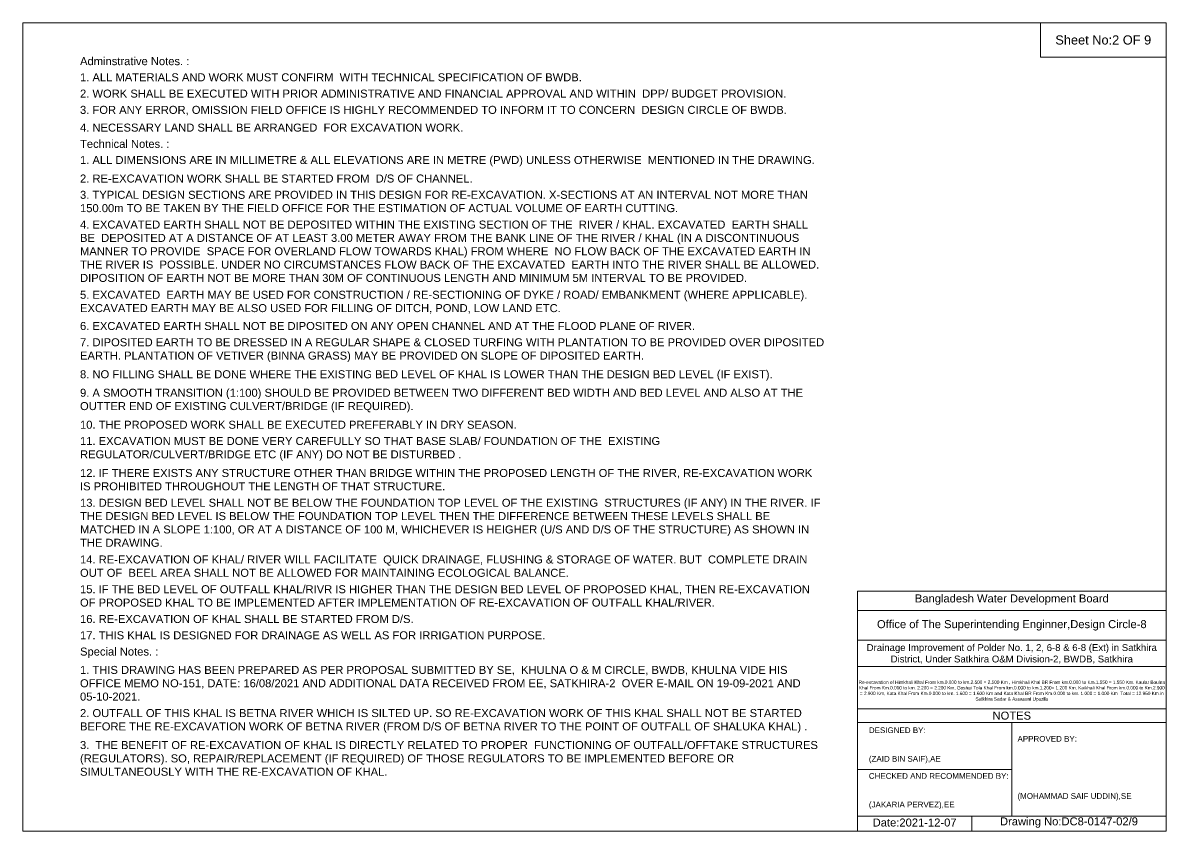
# Model space of a CAD drawing. Header units: inches. Extents: x 91000 to 628000, y -5656 to 0.
# Drawn here: x 290000 to 298000, y -5656 to 0 of the extents above; entities that cross this region are included whole.
import ezdxf

# ---------------------------------------------------------------- set-up
doc = ezdxf.new("R2010")
doc.units = ezdxf.units.IN
doc.header["$LTSCALE"] = 7
doc.header["$MEASUREMENT"] = 0
doc.layers.add('Cross Section Labels', color=7, linetype='Continuous', lineweight=9)
doc.styles.get("Standard").update_dxf_attribs({"font": 'arial.ttf'})

msp = doc.modelspace()

# ---------------------------------------------------------------- linework, layer by layer
at = {"layer": 'Cross Section Labels'}
for points in [[(290000, 0), (298000, 0), (298000, -5656), (290000, -5656)], [(297120, 0), (298000, 0), (298000, -240), (297120, -240)]]:
    msp.add_lwpolyline(points, close=True, dxfattribs=at)
for points in [[(295840, -5656), (295840, -3976), (298000, -3976)], [(295840, -4112), (298000, -4112)], [(295840, -4320), (298000, -4320)], [(295840, -4504), (298000, -4504)], [(295840, -4800), (298000, -4800)], [(295840, -4896), (298000, -4896)], [(296920, -4896), (296920, -5552)], [(295840, -5224), (296920, -5224)], [(295840, -5552), (298000, -5552)], [(296640, -5552), (296640, -5656)]]:
    msp.add_lwpolyline(points, dxfattribs=at)

# ---------------------------------------------------------------- texts
at = {"layer": 'Cross Section Labels', "attachment_point": 5}
for s, insert, char_height in [('Sheet No:2 OF 9', (297560, -120), 64), ('Bangladesh Water Development Board', (296920, -4036), 56), ('Office of The Superintending Enginner,Design Circle-8', (296920, -4216), 56)]:
    msp.add_mtext(s, dxfattribs=dict(at, insert=insert, char_height=char_height))
at = {"layer": 'Cross Section Labels'}
for s, insert, char_height, width, attachment_point in [('Adminstrative Notes. :', (290400, -240), 56, 5200, 1), ('1. ALL MATERIALS AND WORK MUST CONFIRM  WITH TECHNICAL SPECIFICATION OF BWDB.', (290400, -352.9), 56, 5200, 1), ('2. WORK SHALL BE EXECUTED WITH PRIOR ADMINISTRATIVE AND FINANCIAL APPROVAL AND WITHIN  DPP/ BUDGET PROVISION.', (290400, -466.9), 56, 5200, 1), ('3. FOR ANY ERROR, OMISSION FIELD OFFICE IS HIGHLY RECOMMENDED TO INFORM IT TO CONCERN  DESIGN CIRCLE OF BWDB.', (290400, -580.8), 56, 5200, 1), ('4. NECESSARY LAND SHALL BE ARRANGED  FOR EXCAVATION WORK. ', (290400, -704.9), 56, 5200, 1), ('Technical Notes. :', (290400, -818.8), 56, 5200, 1), ('1. ALL DIMENSIONS ARE IN MILLIMETRE & ALL ELEVATIONS ARE IN METRE (PWD) UNLESS OTHERWISE  MENTIONED IN THE DRAWING.', (290400, -931.7), 56, 5200, 1), ('2. RE-EXCAVATION WORK SHALL BE STARTED FROM  D/S OF CHANNEL.', (290400, -1061.2), 56, 5200, 1), ('3. TYPICAL DESIGN SECTIONS ARE PROVIDED IN THIS DESIGN FOR RE-EXCAVATION. X-SECTIONS AT AN INTERVAL NOT MORE THAN 150.00m TO BE TAKEN BY THE FIELD OFFICE FOR THE ESTIMATION OF ACTUAL VOLUME OF EARTH CUTTING.', (290400, -1175.2), 56, 5200, 1), ('4. EXCAVATED EARTH SHALL NOT BE DEPOSITED WITHIN THE EXISTING SECTION OF THE  RIVER / KHAL. EXCAVATED  EARTH SHALL BE  DEPOSITED AT A DISTANCE OF AT LEAST 3.00 METER AWAY FROM THE BANK LINE OF THE RIVER / KHAL (IN A DISCONTINUOUS  MANNER TO PROVIDE  SPACE FOR OVERLAND FLOW TOWARDS KHAL) FROM WHERE  NO FLOW BACK OF THE EXCAVATED EARTH IN THE RIVER IS  POSSIBLE. UNDER NO CIRCUMSTANCES FLOW BACK OF THE EXCAVATED  EARTH INTO THE RIVER SHALL BE ALLOWED. DIPOSITION OF EARTH NOT BE MORE THAN 30M OF CONTINUOUS LENGTH AND MINIMUM 5M INTERVAL TO BE PROVIDED.', (290400, -1383.4), 56, 5200, 1), ('5. EXCAVATED  EARTH MAY BE USED FOR CONSTRUCTION / RE-SECTIONING OF DYKE / ROAD/ EMBANKMENT (WHERE APPLICABLE). EXCAVATED EARTH MAY BE ALSO USED FOR FILLING OF DITCH, POND, LOW LAND ETC.', (290400, -1874.7), 56, 5200, 1), ('6. EXCAVATED EARTH SHALL NOT BE DIPOSITED ON ANY OPEN CHANNEL AND AT THE FLOOD PLANE OF RIVER.', (290400, -2093.1), 56, 5200, 1), ('7. DIPOSITED EARTH TO BE DRESSED IN A REGULAR SHAPE & CLOSED TURFING WITH PLANTATION TO BE PROVIDED OVER DIPOSITED EARTH. PLANTATION OF VETIVER (BINNA GRASS) MAY BE PROVIDED ON SLOPE OF DIPOSITED EARTH.^J', (290400, -2207.1), 56, 5200, 1), ('8. NO FILLING SHALL BE DONE WHERE THE EXISTING BED LEVEL OF KHAL IS LOWER THAN THE DESIGN BED LEVEL (IF EXIST).', (290400, -2430.9), 56, 5200, 1), ('9. A SMOOTH TRANSITION (1:100) SHOULD BE PROVIDED BETWEEN TWO DIFFERENT BED WIDTH AND BED LEVEL AND ALSO AT THE OUTTER END OF EXISTING CULVERT/BRIDGE (IF REQUIRED).', (290400, -2560.3), 56, 5200, 1), ('10. THE PROPOSED WORK SHALL BE EXECUTED PREFERABLY IN DRY SEASON.', (290400, -2784.1), 56, 5200, 1), ('11. EXCAVATION MUST BE DONE VERY CAREFULLY SO THAT BASE SLAB/ FOUNDATION OF THE  EXISTING REGULATOR/CULVERT/BRIDGE ETC (IF ANY) DO NOT BE DISTURBED .^J', (290400, -2898), 56, 5200, 1), ('12. IF THERE EXISTS ANY STRUCTURE OTHER THAN BRIDGE WITHIN THE PROPOSED LENGTH OF THE RIVER, RE-EXCAVATION WORK IS PROHIBITED THROUGHOUT THE LENGTH OF THAT STRUCTURE.', (290400, -3121.8), 56, 5200, 1), ('13. DESIGN BED LEVEL SHALL NOT BE BELOW THE FOUNDATION TOP LEVEL OF THE EXISTING  STRUCTURES (IF ANY) IN THE RIVER. IF THE DESIGN BED LEVEL IS BELOW THE FOUNDATION TOP LEVEL THEN THE DIFFERENCE BETWEEN THESE LEVELS SHALL BE MATCHED IN A SLOPE 1:100, OR AT A DISTANCE OF 100 M, WHICHEVER IS HEIGHER (U/S AND D/S OF THE STRUCTURE) AS SHOWN IN THE DRAWING.', (290400, -3330.1), 56, 5200, 1), ('14. RE-EXCAVATION OF KHAL/ RIVER WILL FACILITATE  QUICK DRAINAGE, FLUSHING & STORAGE OF WATER. BUT  COMPLETE DRAIN OUT OF  BEEL AREA SHALL NOT BE ALLOWED FOR MAINTAINING ECOLOGICAL BALANCE.', (290400, -3727), 56, 5200, 1), ('15. IF THE BED LEVEL OF OUTFALL KHAL/RIVR IS HIGHER THAN THE DESIGN BED LEVEL OF PROPOSED KHAL, THEN RE-EXCAVATION OF PROPOSED KHAL TO BE IMPLEMENTED AFTER IMPLEMENTATION OF RE-EXCAVATION OF OUTFALL KHAL/RIVER.', (290400, -3935.3), 56, 5200, 1), ('16. RE-EXCAVATION OF KHAL SHALL BE STARTED FROM D/S.', (290400, -4143.5), 56, 5200, 1), ('17. THIS KHAL IS DESIGNED FOR DRAINAGE AS WELL AS FOR IRRIGATION PURPOSE.^J', (290400, -4257.5), 56, 5200, 1), ('Special Notes. :', (290400, -4371.4), 56, 5200, 1), ('Drainage Improvement of Polder No. 1, 2, 6-8 & 6-8 (Ext) in Satkhira District, Under Satkhira O&M Division-2, BWDB, Satkhira', (296920, -4416), 48, 2240, 5), ('1. THIS DRAWING HAS BEEN PREPARED AS PER PROPOSAL SUBMITTED BY SE,  KHULNA O & M CIRCLE, BWDB, KHULNA VIDE HIS OFFICE MEMO NO-151, DATE: 16/08/2021 AND ADDITIONAL DATA RECEIVED FROM EE, SATKHIRA-2  OVER E-MAIL ON 19-09-2021 AND 05-10-2021.^J', (290400, -4499.9), 56, 5200, 1), ('Re-excavation of Himkhali Khal From km.0.000 to km.2.500 = 2.500 Km , Himkhali Khal BR From km.0.000 to Km.1.550 = 1.550 Km, Kaular Boulna Khal From Km.0.000 to km. 2.200 = 2.200 Km, Goshai Tola Khal From km.0.000 to km.1.200= 1.200 Km, Kaikhali Khal From km.0.000 to Km.2.900 = 2.900 Km, Kata Khal From Km.0.000 to km. 1.600 = 1.600 Km and Kata Khal BR From Km.0.000 to km. 1.000 = 1.000 Km  Total = 12.950 Km.in Satkhira Sadar & Assasuni Upazila', (296920, -4676), 23.4814, 2160, 5), ('2. OUTFALL OF THIS KHAL IS BETNA RIVER WHICH IS SILTED UP. SO RE-EXCAVATION WORK OF THIS KHAL SHALL NOT BE STARTED BEFORE THE RE-EXCAVATION WORK OF BETNA RIVER (FROM D/S OF BETNA RIVER TO THE POINT OF OUTFALL OF SHALUKA KHAL) .   ', (290400, -4801.8), 56, 5200, 1), ('NOTES', (296920, -4848), 56, 2240, 5), ('DESIGNED BY:^J^J^J(ZAID BIN SAIF),AE', (295920, -5056), 40, 1120, 4), ('3.  THE BENEFIT OF RE-EXCAVATION OF KHAL IS DIRECTLY RELATED TO PROPER  FUNCTIONING OF OUTFALL/OFFTAKE STRUCTURES (REGULATORS). SO, REPAIR/REPLACEMENT (IF REQUIRED) OF THOSE REGULATORS TO BE IMPLEMENTED BEFORE OR SIMULTANEOUSLY WITH THE RE-EXCAVATION OF KHAL.        ', (290400, -5025.6), 56, 5200, 1), ('APPROVED BY:^J^J^J^J^J^J(MOHAMMAD SAIF UDDIN),SE', (296960, -5216), 40, 1120, 4), ('CHECKED AND RECOMMENDED BY:^J^J^J(JAKARIA PERVEZ),EE', (295920, -5376), 40, 1120, 4), ('Date:2021-12-07', (296240, -5596), 56, 1120, 5), ('Drawing No:DC8-0147-02/9', (297320, -5596), 56, 1760, 5)]:
    msp.add_mtext(s, dxfattribs=dict(at, insert=insert, char_height=char_height, width=width, attachment_point=attachment_point))

doc.saveas('drawing.dxf')
